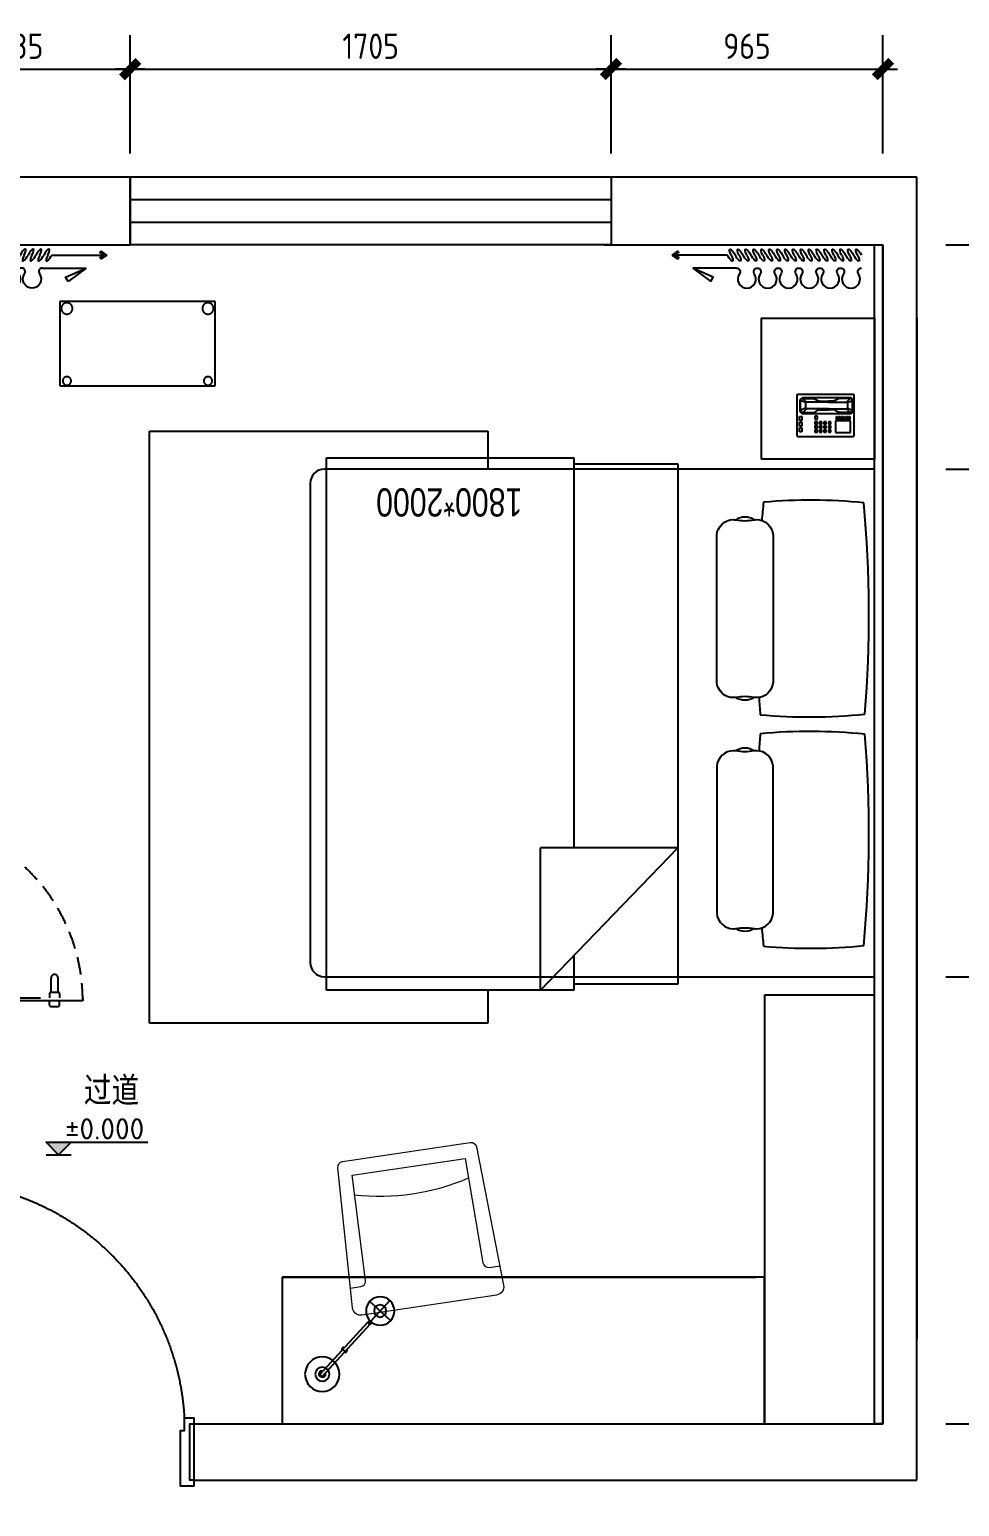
# Model space of a CAD drawing. Header units: inches. Extents: x 193953 to 255442, y -114891 to -62384.
# Drawn here: x 200747 to 204044, y -73085 to -67847 of the extents above; entities that cross this region are included whole.
import ezdxf
from ezdxf.enums import TextEntityAlignment as Align

# ---------------------------------------------------------------- set-up
doc = ezdxf.new("R2010")
doc.units = ezdxf.units.IN
doc.header["$LTSCALE"] = 500
doc.header["$MEASUREMENT"] = 0
for name, pattern in [('( Hidden )', [0.375, 0.25, -0.125]), ('ACAD_ISO03W100', [30, 12, -18]), ('DASH', [0.35, 0.25, -0.1]), ('DOM-虚线', [0.35, 0.25, -0.1]), ('HIDDEN', [0.375, 0.25, -0.125, 0, 0])]:
    doc.linetypes.add(name, pattern=pattern)
for name, color, linetype in [('0-墙体', 7, 'Continuous'), ('0-索引文字', 50, 'Continuous'), ('1-家具', 9, 'Continuous'), ('ELECTRIC', 2, 'Continuous'), ('F-活动家私(0.25)-DOM', 2, 'Continuous'), ('F-窗帘(0.12)-DOM', 120, 'Continuous'), ('G-建筑砖墙线', 6, 'Continuous'), ('G-建筑窗线 、玻璃隔断', 2, 'Continuous'), ('G-装饰造型轮廓线、电气提示线', 3, 'Continuous'), ('L-立面、剖面图、大样图-细线', 134, 'Continuous'), ('P-平面活动家具', 1, 'Continuous'), ('P-平面门', 2, 'Continuous'), ('墙壁', 160, 'Continuous')]:
    doc.layers.add(name, color=color, linetype=linetype)
doc.styles.add('DOM-romans.shx', font='dim.shx')
doc.styles.add('st', font='', dxfattribs={"width": 0.7})
doc.styles.add('家具平面底图$0$st', font='SIMYOU.TTF')
doc.styles.get('st').set_extended_font_data('SimSun')
doc.dimstyles.new('DOM_DIM_1 80', dxfattribs={"dimscale": 60, "dimtxt": 1.5, "dimasz": 0.8, "dimexe": 2, "dimexo": 1.5, "dimgap": 0.6, "dimtad": 1, "dimdec": 0, "dimrnd": 5, "dimzin": 12, "dimdsep": 46, "dimtxsty": 'DOM-romans.shx', "dimblk": 'DOM_Dimension_Tick', "dimcen": 0.125, "dimclrd": 44, "dimclre": 44, "dimclrt": 50, "dimadec": 0, "dimazin": 0, "dimtfac": 1, "dimtdec": 0, "dimtix": 1, "dimtmove": 2, "dimatfit": 3, "dimldrblk": 'DOM_Leader_Arrow', "dimfxl": 0, "dimtvp": 1, "dimtolj": 1, "dimtzin": 0, "dimarcsym": 0})

# ---------------------------------------------------------------- blocks, each defined once
blk = doc.blocks.new('dfew3333')
at = {"layer": 'P-平面活动家具', "lineweight": 9}
for points in [[(526.4, 156), (457.9, 387.1, 0.427378), (419.3, 406.9), (-52.3, 243.9, 0.401409), (-65, 219.3), (65, -219.3, 0.401409), (89, -233.1), (573.3, -112.8, 0.427372), (594.9, -75.2), (526.4, 156)], [(353.6, 384.2), (364.3, 348.2, -0.407882), (351.2, 323.5), (-6.4, 209.1), (108.5, -178.7), (470.7, -79.9, -0.407882), (495.1, -93.5), (506, -130.2)]]:
    blk.add_lwpolyline(points, format="xyb", dxfattribs=at)
at = {"layer": 'P-平面活动家具', "lineweight": 9, "extrusion": (-2.17129e-44, -4.39618e-44, -1)}
blk.add_ellipse((-468.8, -140.1), major_axis=(204.9, -690.5), ratio=0.886885, start_param=4.422046, end_param=4.998753, dxfattribs=at)
blk = doc.blocks.new('ftfhtg')
at = {"layer": 'L-立面、剖面图、大样图-细线', "color": 8}
for p, q in [((-1050024.2, -439780.5), (-1050024.2, -439789.8)), ((-1050021.4, -439792.6), (-1050015.3, -439792.6)), ((-1050015.3, -439792.6), (-1049983.1, -439792.6)), ((-1050013.1, -439795.3), (-1050013.1, -439794.8)), ((-1049986.7, -439796.7), (-1050011.7, -439796.7)), ((-1050010.3, -439796.7), (-1050010.3, -439803.4)), ((-1050010.3, -439813.7), (-1049988.1, -439813.7)), ((-1050010.3, -439813.7), (-1050010.3, -439830.5)), ((-1050010.3, -439830.5), (-1049988.1, -439830.5)), ((-1049988.4, -439803.6), (-1050010, -439803.6)), ((-1049988.1, -439796.7), (-1049988.1, -439803.4)), ((-1049985.3, -439794.8), (-1049985.3, -439795.3)), ((-1049983.1, -439792.6), (-1049977, -439792.6)), ((-1049974.2, -439789.8), (-1049974.2, -439780.5)), ((-1049872.3, -439813.7), (-1049872.3, -439830.5)), ((-1049872.3, -439813.7), (-1049872.3, -439830.5))]:
    blk.add_line(p, q, dxfattribs=at)
for points in [[(-1050009.7, -439803.6, -0.311671), (-1050006.9, -439806), (-1050006.9, -439813.7)], [(-1049988.3, -439803.6, 0.34884), (-1049991.5, -439806), (-1049991.5, -439813.7)], [(-1049875.3, -439813.6, 0.28759), (-1049880.9, -439811.1, -0.060586), (-1049890.3, -439812.1, 0.212877), (-1049891.2, -439812.9)], [(-1049875.3, -439830.7, -0.28759), (-1049880.9, -439833.2, 0.060586), (-1049890.3, -439832.2, -0.212877), (-1049891.2, -439831.3)]]:
    blk.add_lwpolyline(points, format="xyb", dxfattribs=at)
for centre, radius, start, end in [((-1050021.4, -439789.8), 2.78, 180, 270), ((-1050015.3, -439794.8), 2.22, 0, 90), ((-1050011.7, -439795.3), 1.39, 180, 270), ((-1050010, -439803.4), 0.278, 180, 270), ((-1049988.4, -439803.4), 0.278, 270, 0), ((-1049976.5, -439792), 24.6, 241.9616, 293.82253), ((-1049938.9, -440716.4), 903.9, 93.11282, 93.12014), ((-1049976.5, -439852.2), 24.6, 66.17747, 118.0384), ((-1049974.8, -439740), 74.9, 259.84329, 276.25564), ((-1049974.8, -439904.2), 74.9, 83.74436, 100.15671), ((-1049986.7, -439795.3), 1.39, 270, 0), ((-1049983.1, -439794.8), 2.22, 90, 180), ((-1049977, -439789.8), 2.78, 270, 0), ((-1049913.7, -440502.8), 690.3, 86.56114, 94.39322), ((-1049913.7, -439141.4), 690.3, 265.60678, 273.43886)]:
    blk.add_arc(centre, radius, start, end, dxfattribs=at)
blk = doc.blocks.new('eeeew3ee')
at = {"layer": 'G-装饰造型轮廓线、电气提示线', "ltscale": 20}
for points in [[(0, -220), (0, -240), (35, -240), (35, -195), (50, -195), (50, 0), (0, 0), (0, -20)], [(950, -220), (950, -240), (915, -240), (915, -195), (900, -195), (900, 0), (950, 0), (950, -20)], [(0, -20), (15, -20), (15, -220), (0, -220)], [(950, -20), (935, -20), (935, -220), (950, -220)]]:
    blk.add_lwpolyline(points, dxfattribs=at)
at = {"layer": 'P-平面门', "ltscale": 3}
blk.add_lwpolyline([(80, -1076.1), (35, -1076.1), (35, -240), (80, -240)], close=True, dxfattribs=at)
at = {"layer": 'P-平面门', "color": 8, "linetype": '( Hidden )', "ltscale": 600}
blk.add_arc((32.8, -194), 883.4, 273.0619, 357.017, dxfattribs=at)
at = {"layer": 'P-平面门', "extrusion": (0, 0, -1), "yscale": 0.9000000000232831}
for p, xscale, zscale, rotation in [((-395837.5, 944013.1), 0.9000000000232831, -0.9000000000014552, 90), ((395722.5, 944013.1), -0.9000000000232831, -0.9000000000232831, 270)]:
    blk.add_blockref('ftfhtg', p, dxfattribs=dict(at, xscale=xscale, zscale=zscale, rotation=rotation))
blk = doc.blocks.new('A$C52931C37')
at = {"layer": 'P-平面门', "color": 8, "linetype": 'HIDDEN', "ltscale": 4}
for p, q in [((72.5, 676), (72.5, 660)), ((72.5, 634), (72.5, 650)), ((103.5, 680), (76.5, 680)), ((103.5, 630), (76.5, 630)), ((77.5, 630), (77.5, 579.5)), ((102.5, 630), (102.5, 579.5)), ((107.5, 676), (107.5, 660)), ((107.5, 634), (107.5, 650)), ((522.5, 676), (522.5, 660)), ((522.5, 634), (522.5, 650)), ((526.5, 680), (553.5, 680)), ((526.5, 630), (553.5, 630)), ((557.5, 676), (557.5, 660)), ((557.5, 634), (557.5, 650)), ((565.9, 571.7), (579.4, 595.1)), ((584.9, 596.6), (598.7, 588.6)), ((621.3, 575.6), (607.4, 583.6)), ((567.4, 566.2), (581.2, 558.2)), ((603.8, 545.2), (589.9, 553.2)), ((609.2, 546.7), (622.7, 570.1)), ((354.4, 205.4), (340.9, 182)), ((342.4, 176.5), (356.2, 168.5)), ((359.9, 206.8), (373.7, 198.8)), ((378.8, 155.5), (364.9, 163.5)), ((396.3, 185.8), (382.4, 193.8)), ((397.7, 180.4), (384.2, 157)), ((384.7, 157.9), (428.5, 132.6)), ((397.2, 179.5), (441, 154.3))]:
    blk.add_line(p, q, dxfattribs=at)
for points in [[(640, 660), (640, 650), (-10, 650), (-10, 660)], [(650, 10), (640, 10), (640, 660), (650, 660)]]:
    blk.add_lwpolyline(points, close=True, dxfattribs=at)
at = {"layer": 'P-平面门', "color": 1}
blk.add_lwpolyline([(640, 660), (648.7, 655), (323.7, 92.1), (315, 97.1)], close=True, dxfattribs=at)
at = {"layer": 'P-平面门', "color": 8, "linetype": 'HIDDEN', "ltscale": 0.5}
blk.add_arc((640, 660), 650, 179.9997, 270.0003, dxfattribs=at)
at = {"layer": 'P-平面门', "color": 8, "linetype": 'HIDDEN', "ltscale": 4}
for centre, radius, start, end in [((76.5, 676), 4, 90, 180), ((76.5, 634), 4, 180, 270), ((103.5, 676), 4, 0, 90), ((103.5, 634), 4, 270, 0), ((526.5, 676), 4, 90, 180), ((526.5, 634), 4, 180, 270), ((553.5, 676), 4, 0, 90), ((553.5, 634), 4, 270, 0), ((90, 579.5), 12.5, 180, 0), ((582.9, 593.1), 4, 60, 150), ((569.4, 569.7), 4, 150, 240), ((605.8, 548.7), 4, 240, 330), ((619.3, 572.1), 4, 330, 60), ((344.4, 180), 4, 150, 240), ((357.9, 203.4), 4, 60, 150), ((394.3, 182.4), 4, 330, 60), ((380.8, 159), 4, 240, 330), ((434.7, 143.4), 12.5, 240, 60)]:
    blk.add_arc(centre, radius, start, end, dxfattribs=at)
blk = doc.blocks.new('dfew33323')
at = {"layer": 'P-平面活动家具', "color": 1, "linetype": 'DASH', "ltscale": 300}
blk.add_lwpolyline([(300, 275), (300, -275), (0, -275), (0, 275)], close=True, dxfattribs=at)
for centre, radius in [((25, 250), 20), ((282, 250), 15), ((25, -250), 20), ((282, -250), 15)]:
    blk.add_circle(centre, radius, dxfattribs=at)
blk = doc.blocks.new('eahrhrhh')
at = {"color": 1}
blk.add_wipeout([(-900, 0), (900, 0), (900, -696.9), (926.1, -696.9), (926.1, -1065.3), (947.8, -1065.3), (947.8, -1942.7), (900, -1942.7), (900, -1950), (898.6, -1961.8), (893.2, -1975.1), (885.4, -1985.4), (874.4, -1993.6), (861.8, -1998.6), (850, -2000), (837.3, -2000), (-850, -2000), (-866.5, -1997.2), (-878.4, -1991.2), (-885.4, -1985.4), (-893.5, -1974.6), (-897.6, -1965.4), (-899.5, -1956.8), (-900, -1950)], dxfattribs=at)
at = {"color": 8, "linetype": 'HIDDEN', "ltscale": 100}
for p in [(443.2, -696.9), (947.8, -1184)]:
    blk.add_line(p, (443.2, -1184), dxfattribs=at)
blk.add_lwpolyline([(-900, 0), (-900, -1950, 0.414214), (-850, -2000), (850, -2000, 0.414214), (900, -1950), (900, 0)], format="xyb", close=True)
at = {"color": 8}
for points in [[(-144.6, -559), (-665.9, -559, -0.392708), (-720.9, -499.8, -0.035252), (-720.3, -491.5, 0.092308), (-720.3, -426.5, -0.035252), (-720.9, -418.1, -0.392708), (-665.9, -359), (-144.6, -359, -0.392708), (-89.7, -418.1, -0.035252), (-90.3, -426.5, 0.092308), (-90.3, -491.5, -0.035252), (-89.7, -499.8, -0.392708), (-144.6, -559, 27.022466)], [(153.7, -559), (675, -559, 0.392708), (729.9, -499.8, 0.035252), (729.3, -491.5, -0.092308), (729.3, -426.5, 0.035252), (729.9, -418.1, 0.392708), (675, -359), (153.7, -359, 0.392708), (98.8, -418.1, 0.035252), (99.3, -426.5, -0.092308), (99.3, -491.5, 0.035252), (98.8, -499.8, 0.392708), (153.7, -559, -27.022466)], [(-720.3, -426.5, 0.307692), (-720.3, -491.5, -1.888889)], [(-90.3, -426.5, -0.307692), (-90.3, -491.5, 1.888889)], [(99.3, -426.5, 0.307692), (99.3, -491.5, -1.888889)], [(729.3, -426.5, -0.307692), (729.3, -491.5, 1.888889)]]:
    blk.add_lwpolyline(points, format="xyb", dxfattribs=at)
at = {"color": 8, "linetype": 'HIDDEN', "ltscale": 100}
for points in [[(-918.8, -1065.3), (-918.8, -696.9), (926.1, -696.9), (926.1, -1065.3)], [(443.2, -696.9), (947.8, -1184)], [(824.8, -1065.3), (947.8, -1065.3), (947.8, -1942.7), (-940.5, -1942.7), (-940.5, -1065.3), (443.2, -1065.3)]]:
    blk.add_lwpolyline(points, dxfattribs=at)
at = {"color": 8}
for centre, radius, start, end in [((1123, -224.7), 1912.9, 174.391, 185.0469), ((-384.8, -4244.7), 4225.5, 85.1983, 95.3771), ((-1934.1, -229), 1912.9, 354.724, 5.851), ((1943.1, -229), 1912.9, 174.149, 185.276), ((393.9, -4244.7), 4225.5, 84.6229, 94.8017), ((-1113.9, -224.7), 1912.9, 354.9531, 5.609), ((-368.5, 3293.2), 3709.4, 263.5905, 264.5939), ((-318.5, 3293.2), 3709.4, 273.5253, 274.4716), ((327.5, 3293.2), 3709.4, 265.5284, 266.4747), ((377.5, 3293.2), 3709.4, 275.4061, 276.4095)]:
    blk.add_arc(centre, radius, start, end, dxfattribs=at)
at = {"layer": 'F-活动家私(0.25)-DOM', "color": 8, "style": '家具平面底图$0$st', "width": 0.8}
blk.add_text('1800*2000', height=100, rotation=270, dxfattribs=at).set_placement((-782.2, -1507.5), align=Align.MIDDLE_CENTER)
blk = doc.blocks.new('A$C3f9b4c59')
at = {"layer": 'F-活动家私(0.25)-DOM'}
blk.add_blockref('eahrhrhh', (0, 0), dxfattribs=at)
blk = doc.blocks.new('LE2')
at = {"layer": 'ELECTRIC', "color": 1}
for p, q in [((-492.1, 0.5), (-352.1, 0.5)), ((-422.1, -69.5), (-422.1, 70.5)), ((-158.9, -7), (-158.9, 8))]:
    blk.add_line(p, q, dxfattribs=at)
at = {"layer": 'ELECTRIC'}
blk.add_lwpolyline([(10.1, -7), (10.1, 8), (-339.9, 8), (-339.9, -7)], close=True, dxfattribs=at)
at = {"layer": 'ELECTRIC', "color": 1}
for points in [[(-168.6, 8), (-168.6, 12.9), (-156.1, 12.9), (-156.1, 8)], [(-156.1, -7), (-156.1, -11.2), (-168.6, -11.2), (-168.6, -7)]]:
    blk.add_lwpolyline(points, dxfattribs=at)
at = {"layer": 'ELECTRIC'}
for points in [[(-6.8, 8), (-6.8, 16.1), (5.7, 16.1), (5.7, 8)], [(5.7, -7), (5.7, -16.4), (-6.8, -16.4), (-6.8, -7)]]:
    blk.add_lwpolyline(points, dxfattribs=at)
for centre, radius in [((0, 0), 85), ((-422.5, 0.5), 70), ((-422.5, 0.5), 30), ((-346.1, 0.2), 6.4), ((0, 0), 35)]:
    blk.add_circle(centre, radius, dxfattribs=at)
at = {"layer": 'ELECTRIC', "color": 1}
for start, end in [(116.95775, 147.76905), (292.33368, 67.66632), (207.81814, 243.04225)]:
    blk.add_arc((0, 0), 15, start, end, dxfattribs=at)
blk = doc.blocks.new('DOM_Dimension_Tick')
at = {"color": 0, "linetype": 'ByBlock'}
for p, q in [((-1.09, 0), (0, 0)), ((0, 0), (1.09, 0))]:
    blk.add_line(p, q, dxfattribs=at)
at = {"color": 0, "linetype": 'Continuous', "const_width": 0.608}
blk.add_lwpolyline([(-0.61, -0.61), (0.61, 0.61)], dxfattribs=at)
blk = doc.blocks.new('*D288')
at = {"color": 44, "lineweight": -2, "transparency": 16777216}
for p, q in [((200380.9, -73119), (200380.9, -73539)), ((201330.9, -73119), (201330.9, -73539)), ((200428.9, -73419), (201282.9, -73419))]:
    blk.add_line(p, q, dxfattribs=at)
at = {"layer": 'Defpoints', "color": 0, "transparency": 16777216}
for p in [(200380.9, -72791.5), (201330.9, -72833.5), (201330.9, -73419)]:
    blk.add_point(p, dxfattribs=at)
at = {"color": 44, "lineweight": -2, "transparency": 16777216, "xscale": 48, "yscale": 48, "zscale": 48, "rotation": 180}
blk.add_blockref('DOM_Dimension_Tick', (200380.9, -73419), dxfattribs=at)
at = {"color": 44, "lineweight": -2, "transparency": 16777216, "xscale": 48, "yscale": 48, "zscale": 48}
blk.add_blockref('DOM_Dimension_Tick', (201330.9, -73419), dxfattribs=at)
at = {"color": 50, "transparency": 16777216, "insert": (200855.9, -73338), "char_height": 90, "attachment_point": 5, "style": 'DOM-romans.shx'}
blk.add_mtext('\\A1;950', dxfattribs=at)
blk = doc.blocks.new('DOM_Leader_Arrow')
at = {"color": 0, "linetype": 'ByBlock'}
blk.add_line((0, 0), (-1.5, 0), dxfattribs=at)
for points in [[(-1.29, 1), (-0.89, 1.28), (-0.36, 0), (0, 0)], [(-1.29, -1), (-0.89, -1.28), (-0.36, 0), (0, 0)]]:
    blk.add_solid(points, dxfattribs=at)
blk = doc.blocks.new('*D289')
at = {"color": 44, "lineweight": -2, "transparency": 16777216}
for p, q in [((201330.9, -73119), (201330.9, -73539)), ((203772.5, -73119), (203772.5, -73539)), ((201378.9, -73419), (203724.5, -73419))]:
    blk.add_line(p, q, dxfattribs=at)
at = {"layer": 'Defpoints', "color": 0, "transparency": 16777216}
for p in [(203772.5, -72791.5), (201330.9, -72833.5), (203772.5, -73419)]:
    blk.add_point(p, dxfattribs=at)
at = {"color": 44, "lineweight": -2, "transparency": 16777216, "xscale": 48, "yscale": 48, "zscale": 48, "rotation": 180}
blk.add_blockref('DOM_Dimension_Tick', (201330.9, -73419), dxfattribs=at)
at = {"color": 44, "lineweight": -2, "transparency": 16777216, "xscale": 48, "yscale": 48, "zscale": 48}
blk.add_blockref('DOM_Dimension_Tick', (203772.5, -73419), dxfattribs=at)
at = {"color": 50, "transparency": 16777216, "insert": (202551.7, -73338), "char_height": 90, "attachment_point": 5, "style": 'DOM-romans.shx'}
blk.add_mtext('\\A1;2440', dxfattribs=at)
blk = doc.blocks.new('*D291')
at = {"color": 44, "lineweight": -2, "transparency": 16777216}
for p, q in [((203995.5, -71206.4), (204415.5, -71206.4)), ((204295.5, -72743.5), (204295.5, -71254.4)), ((203995.5, -72791.5), (204415.5, -72791.5))]:
    blk.add_line(p, q, dxfattribs=at)
at = {"layer": 'Defpoints', "color": 0, "transparency": 16777216}
for p in [(203742.5, -71206.4), (204295.5, -71206.4), (203772.5, -72791.5)]:
    blk.add_point(p, dxfattribs=at)
at = {"color": 44, "lineweight": -2, "transparency": 16777216, "xscale": 48, "yscale": 48, "zscale": 48}
for p, rotation in [((204295.5, -71206.4), 90), ((204295.5, -72791.5), 270)]:
    blk.add_blockref('DOM_Dimension_Tick', p, dxfattribs=dict(at, rotation=rotation))
at = {"color": 50, "transparency": 16777216, "insert": (204214.5, -71998.9), "char_height": 90, "attachment_point": 5, "rotation": 90, "style": 'DOM-romans.shx'}
blk.add_mtext('\\A1;1585', dxfattribs=at)
blk = doc.blocks.new('*D292')
at = {"color": 44, "lineweight": -2, "transparency": 16777216}
for p, q in [((203995.5, -69406.4), (204415.5, -69406.4)), ((204295.5, -71158.4), (204295.5, -69454.4)), ((203995.5, -71206.4), (204415.5, -71206.4))]:
    blk.add_line(p, q, dxfattribs=at)
at = {"layer": 'Defpoints', "color": 0, "transparency": 16777216}
for p in [(203742.5, -69406.4), (204295.5, -69406.4), (203742.5, -71206.4)]:
    blk.add_point(p, dxfattribs=at)
at = {"color": 44, "lineweight": -2, "transparency": 16777216, "xscale": 48, "yscale": 48, "zscale": 48}
for p, rotation in [((204295.5, -69406.4), 90), ((204295.5, -71206.4), 270)]:
    blk.add_blockref('DOM_Dimension_Tick', p, dxfattribs=dict(at, rotation=rotation))
at = {"color": 50, "transparency": 16777216, "insert": (204214.5, -70306.4), "char_height": 90, "attachment_point": 5, "rotation": 90, "style": 'DOM-romans.shx'}
blk.add_mtext('\\A1;1800', dxfattribs=at)
blk = doc.blocks.new('*D293')
at = {"color": 44, "lineweight": -2, "transparency": 16777216}
for p, q in [((203995.5, -68611.5), (204415.5, -68611.5)), ((204295.5, -69358.4), (204295.5, -68659.5)), ((203995.5, -69406.4), (204415.5, -69406.4))]:
    blk.add_line(p, q, dxfattribs=at)
at = {"layer": 'Defpoints', "color": 0, "transparency": 16777216}
for p in [(203772.5, -68611.5), (204295.5, -68611.5), (203742.5, -69406.4)]:
    blk.add_point(p, dxfattribs=at)
at = {"color": 44, "lineweight": -2, "transparency": 16777216, "xscale": 48, "yscale": 48, "zscale": 48}
for p, rotation in [((204295.5, -68611.5), 90), ((204295.5, -69406.4), 270)]:
    blk.add_blockref('DOM_Dimension_Tick', p, dxfattribs=dict(at, rotation=rotation))
at = {"color": 50, "transparency": 16777216, "insert": (204214.5, -69008.9), "char_height": 90, "attachment_point": 5, "rotation": 90, "style": 'DOM-romans.shx'}
blk.add_mtext('\\A1;795', dxfattribs=at)
blk = doc.blocks.new('*D296')
at = {"color": 44, "lineweight": -2, "transparency": 16777216}
for p, q in [((200320.9, -68287.5), (200320.9, -67867.5)), ((201104.1, -68287.5), (201104.1, -67867.5)), ((200368.9, -67987.5), (201056.1, -67987.5))]:
    blk.add_line(p, q, dxfattribs=at)
at = {"layer": 'Defpoints', "color": 0, "transparency": 16777216}
for p in [(201104.1, -67987.5), (201104.1, -68611.5), (200320.9, -69674.5)]:
    blk.add_point(p, dxfattribs=at)
at = {"color": 44, "lineweight": -2, "transparency": 16777216, "xscale": 48, "yscale": 48, "zscale": 48, "rotation": 180}
blk.add_blockref('DOM_Dimension_Tick', (200320.9, -67987.5), dxfattribs=at)
at = {"color": 44, "lineweight": -2, "transparency": 16777216, "xscale": 48, "yscale": 48, "zscale": 48}
blk.add_blockref('DOM_Dimension_Tick', (201104.1, -67987.5), dxfattribs=at)
at = {"color": 50, "transparency": 16777216, "insert": (200712.5, -67906.5), "char_height": 90, "attachment_point": 5, "style": 'DOM-romans.shx'}
blk.add_mtext('\\A1;785', dxfattribs=at)
blk = doc.blocks.new('*D297')
at = {"color": 44, "lineweight": -2, "transparency": 16777216}
for p, q in [((201104.1, -68287.5), (201104.1, -67867.5)), ((202808.8, -68287.5), (202808.8, -67867.5)), ((201152.1, -67987.5), (202760.8, -67987.5))]:
    blk.add_line(p, q, dxfattribs=at)
at = {"layer": 'Defpoints', "color": 0, "transparency": 16777216}
for p in [(202808.8, -67987.5), (201104.1, -68611.5), (202808.8, -68611.5)]:
    blk.add_point(p, dxfattribs=at)
at = {"color": 44, "lineweight": -2, "transparency": 16777216, "xscale": 48, "yscale": 48, "zscale": 48, "rotation": 180}
blk.add_blockref('DOM_Dimension_Tick', (201104.1, -67987.5), dxfattribs=at)
at = {"color": 44, "lineweight": -2, "transparency": 16777216, "xscale": 48, "yscale": 48, "zscale": 48}
blk.add_blockref('DOM_Dimension_Tick', (202808.8, -67987.5), dxfattribs=at)
at = {"color": 50, "transparency": 16777216, "insert": (201956.5, -67906.5), "char_height": 90, "attachment_point": 5, "style": 'DOM-romans.shx'}
blk.add_mtext('\\A1;1705', dxfattribs=at)
blk = doc.blocks.new('*D298')
at = {"color": 44, "lineweight": -2, "transparency": 16777216}
for p, q in [((202808.8, -68287.5), (202808.8, -67867.5)), ((203772.5, -68287.5), (203772.5, -67867.5)), ((202856.8, -67987.5), (203724.5, -67987.5))]:
    blk.add_line(p, q, dxfattribs=at)
at = {"layer": 'Defpoints', "color": 0, "transparency": 16777216}
for p in [(203772.5, -67987.5), (202808.8, -68611.5), (203772.5, -68611.5)]:
    blk.add_point(p, dxfattribs=at)
at = {"color": 44, "lineweight": -2, "transparency": 16777216, "xscale": 48, "yscale": 48, "zscale": 48, "rotation": 180}
blk.add_blockref('DOM_Dimension_Tick', (202808.8, -67987.5), dxfattribs=at)
at = {"color": 44, "lineweight": -2, "transparency": 16777216, "xscale": 48, "yscale": 48, "zscale": 48}
blk.add_blockref('DOM_Dimension_Tick', (203772.5, -67987.5), dxfattribs=at)
at = {"color": 50, "transparency": 16777216, "insert": (203290.6, -67906.5), "char_height": 90, "attachment_point": 5, "style": 'DOM-romans.shx'}
blk.add_mtext('\\A1;965', dxfattribs=at)
blk = doc.blocks.new('DOM-平面标高符号')
blk.add_hatch(color=256).paths.add_polyline_path([(1.47, 1.5), (0, 0), (-1.47, 1.5)])
at = {"color": 150}
for p, q in [((-1.47, 1.5), (10.53, 1.5)), ((-1.47, 0), (1.47, 0))]:
    blk.add_line(p, q, dxfattribs=at)
blk.add_lwpolyline([(1.47, 1.5), (0, 0), (-1.47, 1.5)], close=True, dxfattribs=at)
at = {"style": 'DOM-romans.shx', "width": 0.444477}
blk.add_attdef('ELEV', text='', height=2.5, dxfattribs=at).set_placement((0.75, 1.82), (10.11, 1.82), align=Align.FIT)
blk = doc.blocks.new('ehrhhsss')
at = {"layer": 'F-活动家私(0.25)-DOM', "color": 8, "linetype": 'DOM-虚线', "ltscale": 80}
for p, q in [((301231.8, 416361.5), (301234.6, 416364.4)), ((301231.8, 416163.2), (301231.8, 416361.5)), ((301234.6, 416364.4), (301378.3, 416364.4)), ((301246.1, 416298.3), (301246.1, 416351.4)), ((301246.1, 416351.4), (301287.8, 416351.4)), ((301287.8, 416351.4), (301287.8, 416298.3)), ((301292.1, 416348.6), (301292.1, 416344.2)), ((301303.6, 416348.6), (301292.1, 416348.6)), ((301292.1, 416344.2), (301303.6, 416344.2)), ((301303.6, 416339.9), (301292.1, 416339.9)), ((301292.1, 416339.9), (301292.1, 416335.6)), ((301292.1, 416335.6), (301303.6, 416335.6)), ((301303.6, 416344.2), (301303.6, 416348.6)), ((301303.6, 416335.6), (301303.6, 416339.9)), ((301313.7, 416352.9), (301319.4, 416360)), ((301313.7, 416179), (301313.7, 416352.9)), ((301319.4, 416355.7), (301318, 416350)), ((301318, 416350), (301318, 416311.2)), ((301318, 416350), (301330.9, 416337.1)), ((301319.4, 416360), (301362.5, 416360)), ((301325.2, 416358.6), (301319.4, 416355.7)), ((301325.2, 416358.6), (301359.6, 416358.6)), ((301332.3, 416339.9), (301325.2, 416358.6)), ((301330.9, 416337.1), (301332.3, 416339.9)), ((301330.9, 416272.4), (301330.9, 416337.1)), ((301352.5, 416339.9), (301332.3, 416339.9)), ((301352.5, 416339.9), (301359.6, 416358.6)), ((301353.9, 416337.1), (301352.5, 416339.9)), ((301366.8, 416350), (301353.9, 416337.1)), ((301353.9, 416272.4), (301353.9, 416337.1)), ((301359.6, 416358.6), (301365.4, 416355.7)), ((301362.5, 416360), (301369.7, 416352.9)), ((301365.4, 416355.7), (301366.8, 416350)), ((301366.8, 416350), (301366.8, 416311.2)), ((301369.7, 416352.9), (301369.7, 416180.4)), ((301378.3, 416364.4), (301381.2, 416361.5)), ((301381.2, 416361.5), (301381.2, 416163.2)), ((301287.8, 416298.3), (301246.1, 416298.3)), ((301303.6, 416331.3), (301292.1, 416331.3)), ((301292.1, 416331.3), (301292.1, 416327)), ((301292.1, 416327), (301303.6, 416327)), ((301303.6, 416322.7), (301292.1, 416322.7)), ((301292.1, 416322.7), (301292.1, 416318.4)), ((301292.1, 416318.4), (301303.6, 416318.4)), ((301303.6, 416314.1), (301292.1, 416314.1)), ((301292.1, 416314.1), (301292.1, 416309.8)), ((301292.1, 416309.8), (301303.6, 416309.8)), ((301303.6, 416305.4), (301292.1, 416305.4)), ((301292.1, 416305.4), (301292.1, 416301.1)), ((301292.1, 416301.1), (301303.6, 416301.1)), ((301303.6, 416327), (301303.6, 416331.3)), ((301303.6, 416318.4), (301303.6, 416322.7)), ((301303.6, 416309.8), (301303.6, 416314.1)), ((301303.6, 416301.1), (301303.6, 416305.4)), ((301318, 416311.2), (301320.9, 416304)), ((301320.9, 416304), (301325.2, 416296.8)), ((301325.2, 416296.8), (301326.6, 416286.8)), ((301326.6, 416286.8), (301326.6, 416272.4)), ((301359.6, 416296.8), (301358.2, 416286.8)), ((301358.2, 416286.8), (301358.2, 416272.4)), ((301364, 416304), (301359.6, 416296.8)), ((301366.8, 416311.2), (301364, 416304)), ((301247.6, 416281), (301256.2, 416281)), ((301247.6, 416272.4), (301247.6, 416281)), ((301256.2, 416272.4), (301247.6, 416272.4)), ((301247.6, 416265.2), (301256.2, 416265.2)), ((301247.6, 416256.6), (301247.6, 416265.2)), ((301256.2, 416256.6), (301247.6, 416256.6)), ((301247.6, 416249.4), (301256.2, 416249.4)), ((301247.6, 416240.8), (301247.6, 416249.4)), ((301256.2, 416240.8), (301247.6, 416240.8)), ((301247.6, 416233.6), (301256.2, 416233.6)), ((301247.6, 416225), (301247.6, 416233.6)), ((301256.2, 416281), (301256.2, 416272.4)), ((301256.2, 416265.2), (301256.2, 416256.6)), ((301256.2, 416249.4), (301256.2, 416240.8)), ((301256.2, 416233.6), (301256.2, 416225)), ((301261.9, 416281), (301270.6, 416281)), ((301261.9, 416272.4), (301261.9, 416281)), ((301270.6, 416272.4), (301261.9, 416272.4)), ((301261.9, 416265.2), (301270.6, 416265.2)), ((301261.9, 416256.6), (301261.9, 416265.2)), ((301270.6, 416256.6), (301261.9, 416256.6)), ((301261.9, 416249.4), (301270.6, 416249.4)), ((301261.9, 416240.8), (301261.9, 416249.4)), ((301270.6, 416240.8), (301261.9, 416240.8)), ((301261.9, 416233.6), (301270.6, 416233.6)), ((301261.9, 416225), (301261.9, 416233.6)), ((301270.6, 416281), (301270.6, 416272.4)), ((301270.6, 416265.2), (301270.6, 416256.6)), ((301270.6, 416249.4), (301270.6, 416240.8)), ((301270.6, 416233.6), (301270.6, 416225)), ((301276.3, 416272.4), (301276.3, 416281)), ((301276.3, 416281), (301284.9, 416281)), ((301284.9, 416272.4), (301276.3, 416272.4)), ((301276.3, 416265.2), (301284.9, 416265.2)), ((301276.3, 416256.6), (301276.3, 416265.2)), ((301284.9, 416256.6), (301276.3, 416256.6)), ((301276.3, 416240.8), (301276.3, 416249.4)), ((301276.3, 416249.4), (301284.9, 416249.4)), ((301284.9, 416240.8), (301276.3, 416240.8)), ((301276.3, 416233.6), (301284.9, 416233.6)), ((301276.3, 416225), (301276.3, 416233.6)), ((301284.9, 416281), (301284.9, 416272.4)), ((301284.9, 416265.2), (301284.9, 416256.6)), ((301284.9, 416249.4), (301284.9, 416240.8)), ((301284.9, 416233.6), (301284.9, 416225)), ((301293.6, 416225), (301293.6, 416233.6)), ((301293.6, 416233.6), (301305, 416233.6)), ((301305, 416233.6), (301305, 416225)), ((301320.9, 416227.9), (301325.2, 416235)), ((301325.2, 416235), (301326.6, 416245.1)), ((301326.6, 416245.1), (301326.6, 416272.4)), ((301330.9, 416272.4), (301330.9, 416194.8)), ((301353.9, 416272.4), (301353.9, 416194.8)), ((301358.2, 416245.1), (301358.2, 416272.4)), ((301359.6, 416235), (301358.2, 416245.1)), ((301364, 416227.9), (301359.6, 416235)), ((301256.2, 416225), (301247.6, 416225)), ((301249, 416179), (301249, 416170.4)), ((301263.4, 416179), (301249, 416179)), ((301270.6, 416225), (301261.9, 416225)), ((301263.4, 416170.4), (301263.4, 416179)), ((301269.1, 416179), (301269.1, 416170.4)), ((301283.5, 416179), (301269.1, 416179)), ((301284.9, 416225), (301276.3, 416225)), ((301283.5, 416170.4), (301283.5, 416179)), ((301303.6, 416179), (301289.2, 416179)), ((301289.2, 416179), (301289.2, 416170.4)), ((301305, 416225), (301293.6, 416225)), ((301303.6, 416170.4), (301303.6, 416179)), ((301320.9, 416171.8), (301313.7, 416179)), ((301318, 416220.7), (301320.9, 416227.9)), ((301318, 416181.9), (301318, 416220.7)), ((301318, 416181.9), (301330.9, 416194.8)), ((301319.4, 416176.1), (301318, 416181.9)), ((301332.3, 416191.9), (301325.2, 416173.3)), ((301330.9, 416194.8), (301332.3, 416191.9)), ((301352.5, 416191.9), (301332.3, 416191.9)), ((301353.9, 416194.8), (301352.5, 416191.9)), ((301352.5, 416191.9), (301359.6, 416173.3)), ((301366.8, 416181.9), (301353.9, 416194.8)), ((301369.7, 416180.4), (301362.5, 416171.8)), ((301366.8, 416220.7), (301364, 416227.9)), ((301365.4, 416176.1), (301366.8, 416181.9)), ((301366.8, 416181.9), (301366.8, 416220.7)), ((301234.6, 416160.3), (301231.8, 416163.2)), ((301378.3, 416160.3), (301234.6, 416160.3)), ((301249, 416170.4), (301263.4, 416170.4)), ((301269.1, 416170.4), (301283.5, 416170.4)), ((301289.2, 416170.4), (301303.6, 416170.4)), ((301325.2, 416173.3), (301319.4, 416176.1)), ((301341.1, 416171.8), (301320.9, 416171.8)), ((301362.5, 416171.8), (301320.9, 416171.8)), ((301325.2, 416173.3), (301341, 416173.3)), ((301325.2, 416173.3), (301359.6, 416173.3)), ((301359.6, 416173.3), (301365.4, 416176.1)), ((301381.2, 416163.2), (301378.3, 416160.3))]:
    blk.add_line(p, q, dxfattribs=at)
blk = doc.blocks.new('A$Cf806ce17')
at = {"color": 4}
blk.add_blockref('ehrhhsss', (-301306.5, -416364.4), dxfattribs=at)
blk = doc.blocks.new('布帘及纱帘平面-DW')
at = {"layer": 'F-窗帘(0.12)-DOM', "color": 1, "linetype": 'Continuous'}
for p, q in [((-515.2, -32791.5), (-578.7, -32743.6)), ((-670, -32791.5), (-515.2, -32791.5)), ((-637.2, -32837.5), (-441.5, -32837.5))]:
    blk.add_line(p, q, dxfattribs=at)
at = {"layer": 'F-窗帘(0.12)-DOM', "color": 1, "linetype": 'Continuous', "flags": 128}
for points in [[(-965.3, -32791.5, -0.608416), (-975.9, -32771.1, 0.608416), (-1002.2, -32720.2, 0.608416), (-1028.5, -32771.1, -1.932003), (-1049.7, -32771.1, 0.608416), (-1076, -32720.3, 0.608416), (-1102.3, -32771.1, -0.608485), (-1112.9, -32791.6, -0.608485)], [(-670, -32791.5, -0.608416), (-680.6, -32771.1, 0.608416), (-707, -32720.2, 0.608416), (-733.3, -32771.1, -1.932003), (-754.4, -32771.1, 0.608416), (-780.8, -32720.2, 0.608416), (-807.1, -32771.1, -1.932003), (-828.2, -32771.1, 0.608416), (-854.6, -32720.2, 0.608416), (-880.9, -32771.1, -1.932003), (-902, -32771.1, 0.608416), (-928.4, -32720.2, 0.608416), (-954.7, -32771.1, -0.608416), (-965.3, -32791.5, 0.608416)]]:
    blk.add_lwpolyline(points, format="xyb", dxfattribs=at)
at = {"layer": 'F-窗帘(0.12)-DOM', "color": 1, "linetype": 'Continuous'}
for points in [[(-578.7, -32743.6), (-588, -32758.8), (-515.2, -32791.5)], [(-441.5, -32837.5), (-461.9, -32824.2), (-466.2, -32828.4), (-441.5, -32837.5)], [(-441.5, -32837.5), (-461.9, -32850.9), (-466.2, -32846.6), (-441.5, -32837.5)]]:
    blk.add_lwpolyline(points, dxfattribs=at)
at = {"layer": 'F-窗帘(0.12)-DOM', "color": 1, "linetype": 'Continuous', "extrusion": (0, 0, -1)}
for centre, start_param, end_param in [((-1105.9, -32837.6), 1.716714, 4.858306), ((-1091.9, -32837.6), -1.424879, 1.716714), ((-1077.9, -32837.6), 1.716714, 4.858306), ((-1063.9, -32837.6), -1.424879, 1.716714), ((-1049.9, -32837.6), 1.716714, 4.858306), ((-1036, -32837.6), -1.424879, 1.716714), ((-1022, -32837.6), 1.716714, 4.858306), ((-1008, -32837.6), -1.424879, 1.716714), ((-994, -32837.6), 1.716714, 4.858306), ((-980, -32837.6), -1.424879, 1.716714), ((-966, -32837.6), 1.716714, 4.858306), ((-952, -32837.6), -1.424879, 1.716714), ((-938, -32837.6), 1.716714, 4.858306), ((-924, -32837.6), -1.424879, 1.716714), ((-910, -32837.6), 1.716714, 4.858306), ((-896, -32837.6), -1.424879, 1.716714), ((-882, -32837.6), 1.716714, 4.858306), ((-868.1, -32837.6), -1.424879, 1.716714), ((-854.1, -32837.6), 1.716714, 4.858306), ((-840.1, -32837.6), -1.424879, 1.716714), ((-826.1, -32837.6), 1.716714, 4.858306), ((-812.1, -32837.6), -1.424879, 1.716714), ((-798.1, -32837.6), 1.716714, 4.858306), ((-784.1, -32837.6), -1.424879, 1.716714), ((-770.1, -32837.6), 1.716714, 4.858306), ((-756.1, -32837.6), -1.424879, 1.716714), ((-742.1, -32837.6), 1.716714, 4.858306), ((-728.1, -32837.6), -1.424879, 1.716714), ((-714.1, -32837.6), 1.716714, 4.858306), ((-700.2, -32837.6), -1.424879, 1.716714), ((-686.2, -32837.6), 1.716714, 4.858306), ((-672.2, -32837.6), -1.424879, 1.716714), ((-658.2, -32837.6), 1.716714, 4.858306), ((-644.2, -32837.5), -1.424879, 1.716714)]:
    blk.add_ellipse(centre, major_axis=(-12, 20.8), ratio=0.254545, start_param=start_param, end_param=end_param, dxfattribs=at)
blk = doc.blocks.new('A$Cc65caf1e')
at = {"layer": 'F-窗帘(0.12)-DOM', "color": 8, "rotation": 90}
blk.add_blockref('布帘及纱帘平面-DW', (-32857.8, 1097.2), dxfattribs=at)

msp = doc.modelspace()

# ---------------------------------------------------------------- linework, layer by layer
at = {"layer": '0-墙体', "color": 4}
for p, q in [((201104.1, -68371.5), (198930.9, -68371.5)), ((201104.1, -68611.5), (201104.1, -68371.5)), ((201104.1, -68371.5), (201104.1, -68611.5)), ((203582.5, -68371.5), (202784.1, -68371.5)), ((203582.5, -68371.5), (202784.1, -68371.5)), ((203582.5, -68371.5), (202784.1, -68371.5)), ((203607.1, -68371.5), (202808.8, -68371.5)), ((202808.8, -68371.5), (202808.8, -68611.5)), ((203607.1, -68371.5), (202808.8, -68371.5)), ((203892.5, -68371.5), (202808.8, -68371.5)), ((202808.8, -68371.5), (202808.8, -68611.5)), ((203892.5, -72991.5), (203892.5, -68371.5)), ((198930.9, -68611.5), (201104.1, -68611.5)), ((201072.5, -68611.5), (201104.1, -68611.5)), ((202784.1, -68611.5), (203582.5, -68611.5)), ((202808.8, -68611.5), (203772.5, -68611.5)), ((203772.5, -72791.5), (203772.5, -68611.5)), ((201330.9, -72991.5), (201330.9, -72791.5)), ((201330.9, -72791.5), (203772.5, -72791.5)), ((201330.9, -72991.5), (203892.5, -72991.5))]:
    msp.add_line(p, q, dxfattribs=at)
at = {"layer": '1-家具', "color": 2, "ltscale": 2}
msp.add_line((201642.5, -72271.5), (203322.5, -72271.5), dxfattribs=at)
for points in [[(203342.5, -69371.5), (203342.5, -68871.5), (203742.5, -68871.5), (203742.5, -69371.5)], [(201642.5, -72271.5), (201642.5, -72791.5), (203352.5, -72791.5), (203352.5, -72271.5)]]:
    msp.add_lwpolyline(points, close=True, dxfattribs=at)
at = {"layer": 'G-建筑砖墙线', "ltscale": 14}
for p, q in [((203772.5, -68611.5), (203772.5, -72791.5)), ((203772.5, -72791.5), (203772.5, -68611.5)), ((203892.5, -68871.5), (203892.5, -72491.5)), ((203892.5, -72491.5), (203892.5, -68871.5))]:
    msp.add_line(p, q, dxfattribs=at)
at = {"layer": 'G-建筑窗线 、玻璃隔断', "color": 3, "lineweight": -3, "ltscale": 3}
for p, q in [((202784.1, -68371.5), (201104.1, -68371.5)), ((202808.8, -68371.5), (201104.1, -68371.5)), ((202784.1, -68451.5), (201104.1, -68451.5)), ((202808.8, -68451.5), (201104.1, -68451.5)), ((202784.1, -68531.5), (201104.1, -68531.5)), ((202808.8, -68531.5), (201104.1, -68531.5)), ((202784.1, -68611.5), (201104.1, -68611.5)), ((202808.8, -68611.5), (201104.1, -68611.5))]:
    msp.add_line(p, q, dxfattribs=at)
at = {"layer": 'P-平面活动家具', "ltscale": 20}
msp.add_line((201612.5, -72791.5), (203352.5, -72791.5), dxfattribs=at)
at = {"layer": 'P-平面活动家具', "ltscale": 10}
msp.add_lwpolyline([(203772.5, -68611.5), (203772.5, -72791.5), (203742.5, -72791.5), (203742.5, -68611.5)], close=True, dxfattribs=at)
at = {"layer": 'P-平面活动家具', "color": 8, "linetype": 'DASH', "ltscale": 300}
msp.add_lwpolyline([(202372.5, -71221.5), (202372.5, -71371.5), (201172.5, -71371.5), (201172.5, -69271.5), (202372.5, -69271.5), (202372.5, -69421.5)], dxfattribs=at)

# ---------------------------------------------------------------- block references
at = {"color": 4, "xscale": -1, "rotation": 270}
msp.add_blockref('A$Cc65caf1e', (200365.9, -68627), dxfattribs=at)
at = {"color": 4, "rotation": 90.00000000000001}
msp.add_blockref('A$Cc65caf1e', (203680.6, -68627), dxfattribs=at)
at = {"color": 6, "xscale": -1, "rotation": 270}
msp.add_blockref('A$Cf806ce17', (203671.1, -69216.5), dxfattribs=at)
at = {"xscale": -1, "rotation": 180}
msp.add_blockref('eeeew3ee', (200380.9, -73011.5), dxfattribs=at)
at = {"layer": '0-索引文字'}
ref = msp.add_blockref('DOM-平面标高符号', (200850.4, -71838), dxfattribs=dict(at, xscale=30, yscale=30, zscale=30))
ref.add_attrib('ELEV', '%%P0.000', dxfattribs={"layer": '0', "height": 75, "style": 'DOM-romans.shx', "width": 0.715203}).set_placement((200872.9, -71783.3), (201153.9, -71783.3), align=Align.FIT)
at = {"layer": '1-家具', "color": 9, "xscale": -0.7200000035726675, "yscale": 0.7200000035726675, "zscale": 0.7200000035726675, "rotation": 47.4377545267015}
msp.add_blockref('LE2', (201785, -72616), dxfattribs=at)
at = {"layer": 'P-平面活动家具', "xscale": -1}
for name, p, rotation in [('dfew33323', (201129.9, -68811.5), 90), ('dfew3333', (202083.3, -71828.1), 115.0119432491982)]:
    msp.add_blockref(name, p, dxfattribs=dict(at, rotation=rotation))
at = {"layer": 'P-平面门', "ltscale": 20, "rotation": 179.9999999999999}
msp.add_blockref('A$C52931C37', (200925.9, -70631.5), dxfattribs=at)

# ---------------------------------------------------------------- texts
at = {"layer": '0-索引文字', "style": 'st', "width": 0.8}
msp.add_attdef('过道', text='', height=90, dxfattribs=at).set_placement((201037.8, -71607.9), align=Align.MIDDLE_CENTER)

# ---------------------------------------------------------------- dimensions: what is measured, and where the dimension line sits
at = {"color": 6}
for base, p1, p2, picture, middle in [((201104.1, -67987.5), (200320.9, -69674.5), (201104.1, -68611.5), '*D296', (200712.5, -67906.5)), ((202808.8, -67987.5), (201104.1, -68611.5), (202808.8, -68611.5), '*D297', (201956.5, -67906.5)), ((203772.5, -67987.5), (202808.8, -68611.5), (203772.5, -68611.5), '*D298', (203290.6, -67906.5)), ((201330.9, -73419), (200380.9, -72791.5), (201330.9, -72833.5), '*D288', (200855.9, -73338)), ((203772.5, -73419), (201330.9, -72833.5), (203772.5, -72791.5), '*D289', (202551.7, -73338))]:
    dim = msp.add_linear_dim(base=base, p1=p1, p2=p2, dimstyle='DOM_DIM_1 80', dxfattribs=at)
    dim.commit()
    dim.dimension.update_dxf_attribs({"geometry": picture, "text_midpoint": middle})

# ---------------------------------------------------------------- next in the draw order: block references
at = {"layer": '墙壁', "color": 2, "linetype": 'ACAD_ISO03W100', "rotation": 269.9999999999999}
msp.add_blockref('A$C3f9b4c59', (203742.5, -70306.4), dxfattribs=at)

# ---------------------------------------------------------------- next in the draw order: linework, layer by layer
at = {"layer": '1-家具', "color": 2, "ltscale": 2}
msp.add_lwpolyline([(203352.5, -71271.5), (203352.5, -72791.5), (203742.5, -72791.5), (203742.5, -71271.5)], close=True, dxfattribs=at)

# ---------------------------------------------------------------- next in the draw order: dimensions: what is measured, and where the dimension line sits
at = {"color": 6}
for base, p1, p2, picture, middle in [((204295.5, -68611.5), (203742.5, -69406.4), (203772.5, -68611.5), '*D293', (204214.5, -69008.9)), ((204295.5, -69406.4), (203742.5, -71206.4), (203742.5, -69406.4), '*D292', (204214.5, -70306.4)), ((204295.5, -71206.4), (203772.5, -72791.5), (203742.5, -71206.4), '*D291', (204214.5, -71998.9))]:
    dim = msp.add_linear_dim(base=base, p1=p1, p2=p2, angle=90, dimstyle='DOM_DIM_1 80', dxfattribs=at)
    dim.commit()
    dim.dimension.update_dxf_attribs({"geometry": picture, "text_midpoint": middle})

doc.saveas('drawing.dxf')
